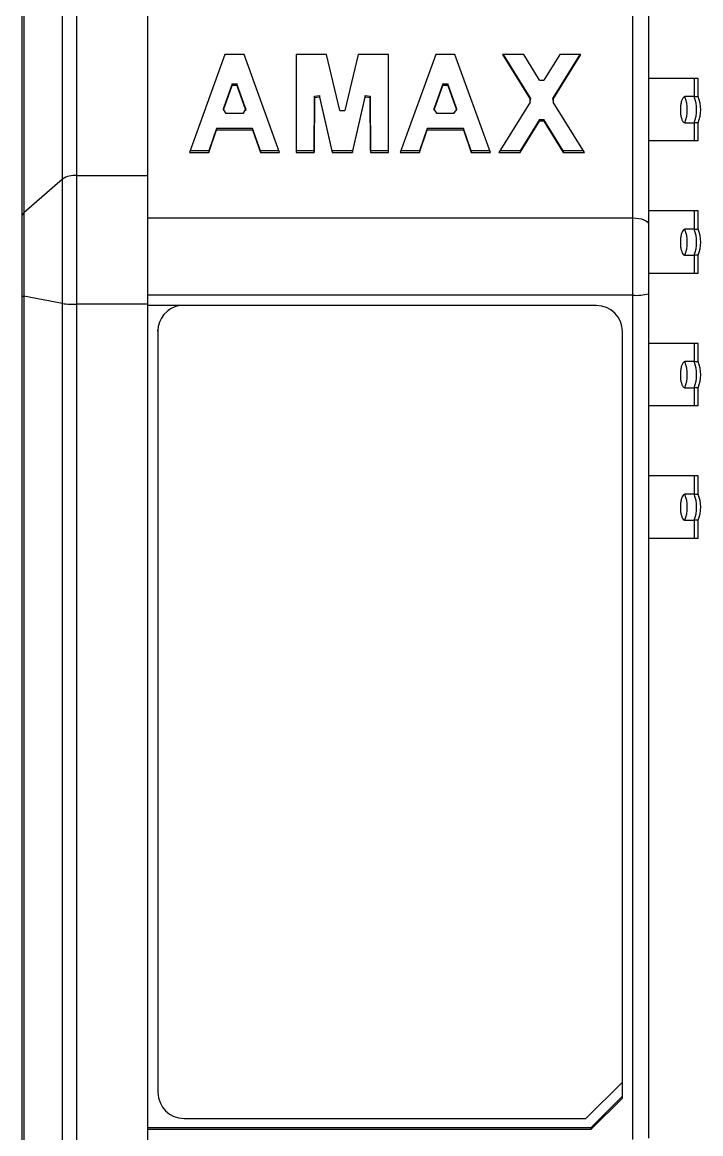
# Model space of a CAD drawing. Header units: millimetres. Extents: x 166 to 181, y 170 to 276.
# Drawn here: x 167.73 to 180.73, y 224.57 to 245.88 of the extents above; entities that cross this region are included whole.
import ezdxf

# ---------------------------------------------------------------- set-up
doc = ezdxf.new("R2010")
doc.units = ezdxf.units.MM

msp = doc.modelspace()

# ---------------------------------------------------------------- linework, layer by layer
at = {"color": 7, "linetype": 'Continuous', "lineweight": 25}
for p, q in [((170.129, 272.546), (170.129, 242.943)), ((167.729, 242.175), (167.729, 270.532)), ((167.757, 270.583), (167.757, 242.226)), ((168.77, 267.909), (168.77, 242.943)), ((168.498, 242.873), (168.498, 267.695)), ((179.429, 242.13), (179.429, 246.514)), ((179.729, 246.392), (179.729, 242.008)), ((171.611, 245.261), (170.932, 243.383)), ((171.978, 245.261), (171.611, 245.261)), ((172.66, 243.383), (171.978, 245.261)), ((173.559, 245.261), (172.974, 245.261)), ((172.974, 245.261), (172.974, 243.383)), ((173.813, 244.186), (173.559, 245.261)), ((174.164, 245.261), (173.91, 244.186)), ((174.749, 245.261), (174.164, 245.261)), ((174.749, 243.383), (174.749, 245.261)), ((175.65, 245.261), (174.97, 243.383)), ((176.016, 245.261), (175.65, 245.261)), ((176.699, 243.383), (176.016, 245.261)), ((177.336, 245.261), (176.931, 245.261)), ((176.931, 245.261), (177.461, 244.406)), ((177.461, 244.436), (176.95, 245.261)), ((177.639, 244.772), (177.336, 245.261)), ((178.026, 245.261), (177.723, 244.772)), ((177.9, 244.406), (178.43, 245.261)), ((178.411, 245.261), (177.9, 244.436)), ((178.43, 245.261), (178.026, 245.261)), ((171.749, 244.699), (171.585, 244.23)), ((171.585, 244.2), (171.749, 244.669)), ((171.749, 244.699), (171.843, 244.699)), ((171.749, 244.669), (171.749, 244.699)), ((171.843, 244.669), (171.749, 244.669)), ((172.008, 244.23), (171.843, 244.699)), ((171.843, 244.699), (171.843, 244.669)), ((171.843, 244.669), (172.008, 244.2)), ((175.787, 244.699), (175.623, 244.23)), ((175.623, 244.2), (175.787, 244.669)), ((175.787, 244.699), (175.881, 244.699)), ((175.787, 244.669), (175.787, 244.699)), ((175.881, 244.669), (175.787, 244.669)), ((176.046, 244.23), (175.881, 244.699)), ((175.881, 244.699), (175.881, 244.669)), ((175.881, 244.669), (176.046, 244.2)), ((177.639, 244.772), (177.723, 244.772)), ((180.603, 244.804), (179.729, 244.804)), ((180.679, 244.804), (180.603, 244.804)), ((180.603, 244.804), (180.603, 244.454)), ((180.679, 244.454), (180.679, 244.804)), ((173.328, 244.462), (173.32, 243.413)), ((173.32, 243.383), (173.328, 244.432)), ((173.328, 244.462), (173.426, 244.474)), ((173.328, 244.432), (173.328, 244.462)), ((173.426, 244.444), (173.328, 244.432)), ((173.426, 244.474), (173.426, 244.444)), ((173.669, 243.413), (173.426, 244.474)), ((173.426, 244.444), (173.669, 243.383)), ((174.296, 244.474), (174.054, 243.413)), ((174.054, 243.383), (174.296, 244.444)), ((174.296, 244.444), (174.296, 244.474)), ((174.296, 244.474), (174.395, 244.462)), ((174.395, 244.432), (174.296, 244.444)), ((174.395, 244.462), (174.395, 244.432)), ((174.403, 243.413), (174.395, 244.462)), ((174.395, 244.432), (174.403, 243.383)), ((177.461, 244.436), (177.469, 244.408)), ((177.461, 244.406), (177.461, 244.436)), ((177.461, 244.349), (177.461, 244.406)), ((177.469, 244.378), (177.469, 244.408)), ((177.892, 244.408), (177.9, 244.436)), ((177.892, 244.408), (177.892, 244.378)), ((177.9, 244.436), (177.9, 244.406)), ((177.9, 244.406), (177.9, 244.349)), ((180.603, 244.454), (180.424, 244.454)), ((180.603, 244.454), (180.679, 244.454)), ((171.582, 244.212), (171.585, 244.23)), ((171.582, 244.212), (171.582, 244.182)), ((171.585, 244.23), (171.585, 244.2)), ((171.585, 244.2), (171.632, 244.13)), ((171.961, 244.13), (172.008, 244.2)), ((172.008, 244.2), (172.008, 244.23)), ((172.008, 244.23), (172.011, 244.212)), ((172.011, 244.182), (172.011, 244.212)), ((173.813, 244.186), (173.91, 244.186)), ((175.62, 244.212), (175.623, 244.23)), ((175.62, 244.212), (175.62, 244.182)), ((175.623, 244.23), (175.623, 244.2)), ((175.623, 244.2), (175.67, 244.13)), ((175.999, 244.13), (176.046, 244.2)), ((176.046, 244.2), (176.046, 244.23)), ((176.046, 244.23), (176.049, 244.212)), ((176.049, 244.182), (176.049, 244.212)), ((177.461, 244.349), (176.862, 243.383)), ((178.499, 243.383), (177.9, 244.349)), ((171.961, 244.13), (171.632, 244.13)), ((175.999, 244.13), (175.67, 244.13)), ((177.639, 244.014), (177.266, 243.413)), ((177.266, 243.383), (177.639, 243.984)), ((177.639, 243.984), (177.639, 244.014)), ((177.639, 244.014), (177.723, 244.014)), ((177.723, 243.984), (177.639, 243.984)), ((177.723, 244.014), (177.723, 243.984)), ((178.095, 243.413), (177.723, 244.014)), ((177.723, 243.984), (178.095, 243.383)), ((171.452, 243.846), (171.301, 243.413)), ((171.301, 243.383), (171.452, 243.817)), ((171.452, 243.846), (171.452, 243.817)), ((172.142, 243.846), (171.452, 243.846)), ((171.452, 243.817), (172.142, 243.817)), ((172.142, 243.846), (172.142, 243.817)), ((172.294, 243.413), (172.142, 243.846)), ((172.142, 243.817), (172.294, 243.383)), ((175.49, 243.846), (175.339, 243.413)), ((175.339, 243.383), (175.49, 243.817)), ((175.49, 243.846), (175.49, 243.817)), ((176.18, 243.846), (175.49, 243.846)), ((175.49, 243.817), (176.18, 243.817)), ((176.18, 243.846), (176.18, 243.817)), ((176.332, 243.413), (176.18, 243.846)), ((176.18, 243.817), (176.332, 243.383)), ((180.424, 243.954), (180.603, 243.954)), ((180.603, 243.954), (180.603, 243.604)), ((180.679, 243.954), (180.603, 243.954)), ((180.679, 243.604), (180.679, 243.954)), ((180.603, 243.604), (179.729, 243.604)), ((180.679, 243.604), (180.603, 243.604)), ((170.932, 243.383), (171.301, 243.383)), ((171.301, 243.413), (170.943, 243.413)), ((171.301, 243.413), (171.301, 243.383)), ((172.294, 243.413), (172.294, 243.383)), ((172.65, 243.413), (172.294, 243.413)), ((172.294, 243.383), (172.66, 243.383)), ((173.32, 243.413), (172.974, 243.413)), ((172.974, 243.383), (173.32, 243.383)), ((173.32, 243.413), (173.32, 243.383)), ((173.669, 243.413), (173.669, 243.383)), ((174.054, 243.413), (173.669, 243.413)), ((173.669, 243.383), (174.054, 243.383)), ((174.054, 243.413), (174.054, 243.383)), ((174.403, 243.413), (174.403, 243.383)), ((174.749, 243.413), (174.403, 243.413)), ((174.403, 243.383), (174.749, 243.383)), ((174.97, 243.383), (175.339, 243.383)), ((175.339, 243.413), (174.981, 243.413)), ((175.339, 243.413), (175.339, 243.383)), ((176.332, 243.413), (176.332, 243.383)), ((176.688, 243.413), (176.332, 243.413)), ((176.332, 243.383), (176.699, 243.383)), ((176.862, 243.383), (177.266, 243.383)), ((177.266, 243.413), (176.881, 243.413)), ((177.266, 243.413), (177.266, 243.383)), ((178.095, 243.413), (178.095, 243.383)), ((178.48, 243.413), (178.095, 243.413)), ((178.095, 243.383), (178.499, 243.383)), ((168.77, 242.943), (168.77, 240.474)), ((168.77, 242.943), (170.129, 242.943)), ((170.129, 242.943), (170.129, 240.474)), ((168.498, 242.873), (167.757, 242.226)), ((168.498, 240.489), (168.498, 242.873)), ((180.603, 242.264), (179.729, 242.264)), ((180.679, 242.264), (180.603, 242.264)), ((180.603, 242.264), (180.603, 241.914)), ((180.679, 241.914), (180.679, 242.264)), ((167.729, 240.638), (167.729, 242.175)), ((167.757, 242.226), (167.757, 240.627)), ((170.129, 242.13), (179.429, 242.13)), ((179.429, 240.648), (179.429, 242.13)), ((179.729, 242.008), (179.729, 240.674)), ((180.603, 241.914), (180.424, 241.914)), ((180.603, 241.914), (180.679, 241.914)), ((180.424, 241.414), (180.603, 241.414)), ((180.603, 241.414), (180.603, 241.064)), ((180.679, 241.414), (180.603, 241.414)), ((180.679, 241.064), (180.679, 241.414)), ((180.603, 241.064), (179.729, 241.064)), ((180.679, 241.064), (180.603, 241.064)), ((167.729, 174.917), (167.729, 240.638)), ((168.498, 240.489), (167.757, 240.627)), ((167.757, 240.627), (167.757, 174.906)), ((179.429, 240.648), (170.129, 240.648)), ((179.429, 224.461), (179.429, 240.648)), ((179.729, 240.674), (179.729, 224.487)), ((168.498, 216.963), (168.498, 240.489)), ((170.129, 240.474), (168.77, 240.474)), ((168.77, 240.474), (168.77, 216.792)), ((170.129, 240.474), (170.129, 172.474)), ((178.729, 240.449), (170.129, 240.449)), ((170.329, 239.959), (170.329, 239.986)), ((170.329, 239.959), (170.329, 225.365)), ((179.229, 225.258), (179.229, 239.951)), ((180.603, 239.724), (179.729, 239.724)), ((180.679, 239.724), (180.603, 239.724)), ((180.603, 239.724), (180.603, 239.374)), ((180.679, 239.374), (180.679, 239.724)), ((180.603, 239.374), (180.424, 239.374)), ((180.603, 239.374), (180.679, 239.374)), ((180.424, 238.874), (180.603, 238.874)), ((180.603, 238.874), (180.603, 238.524)), ((180.679, 238.874), (180.603, 238.874)), ((180.679, 238.524), (180.679, 238.874)), ((180.603, 238.524), (179.729, 238.524)), ((180.679, 238.524), (180.603, 238.524)), ((180.603, 237.184), (179.729, 237.184)), ((180.679, 237.184), (180.603, 237.184)), ((180.603, 237.184), (180.603, 236.834)), ((180.679, 236.834), (180.679, 237.184)), ((180.603, 236.834), (180.424, 236.834)), ((180.603, 236.834), (180.679, 236.834)), ((180.424, 236.334), (180.603, 236.334)), ((180.603, 236.334), (180.603, 235.984)), ((180.679, 236.334), (180.603, 236.334)), ((180.679, 235.984), (180.679, 236.334)), ((180.603, 235.984), (179.729, 235.984)), ((180.679, 235.984), (180.603, 235.984)), ((178.529, 224.867), (179.229, 225.564)), ((178.629, 224.695), (179.229, 225.293)), ((179.229, 225.258), (178.629, 224.66)), ((170.829, 224.867), (178.529, 224.867)), ((170.129, 224.695), (178.629, 224.695)), ((170.129, 224.66), (178.629, 224.66)), ((178.629, 224.66), (178.629, 224.695))]:
    msp.add_line(p, q, dxfattribs=at)
at = {"color": 7, "linetype": 'Continuous', "lineweight": 25, "flags": 128}
msp.add_lwpolyline([(179.429, 242.13), (179.487, 242.127), (179.543, 242.121), (179.595, 242.109), (179.641, 242.094), (179.678, 242.076), (179.706, 242.054), (179.723, 242.032), (179.729, 242.008)], dxfattribs=at)
at = {"color": 7, "linetype": 'Continuous', "lineweight": 25}
for centre, radius, start, end in [((179.783, 244.204), 0.688, 338.6963, 21.3037), ((179.962, 244.204), 0.688, 338.6963, 21.3037), ((180.079, 244.204), 0.65, 337.3801, 22.6199), ((168.741, 242.496), 0.449, 86.2862, 122.7677), ((167.799, 242.17), 0.0705, 126.7984, 176.0147), ((179.783, 241.664), 0.688, 338.6963, 21.3037), ((179.962, 241.664), 0.688, 338.6963, 21.3037), ((180.079, 241.664), 0.65, 337.3801, 22.6199), ((167.756, 240.666), 0.0383, 225.3032, 271.7705), ((179.503, 241.528), 0.883, 265.1655, 284.7964), ((168.735, 242.307), 1.834, 262.5642, 271.0796), ((170.827, 239.959), 0.499, 100.6143, 179.9051), ((178.73, 239.95), 0.499, 0.1092, 90.1092), ((179.783, 239.124), 0.688, 338.6963, 21.3037), ((179.962, 239.124), 0.688, 338.6963, 21.3037), ((180.079, 239.124), 0.65, 337.3801, 22.6199), ((179.783, 236.584), 0.688, 338.6963, 21.3037), ((179.962, 236.584), 0.688, 338.6963, 21.3037), ((180.079, 236.584), 0.65, 337.3801, 22.6199), ((170.828, 225.366), 0.499, 180.1095, 270.109)]:
    msp.add_arc(centre, radius, start, end, dxfattribs=at)
for points, knots in [([(180.424, 244.454), (180.414, 244.452), (180.395, 244.446), (180.369, 244.403), (180.35, 244.34), (180.339, 244.26), (180.337, 244.175), (180.345, 244.093), (180.362, 244.023), (180.386, 243.974), (180.408, 243.956), (180.421, 243.955), (180.424, 243.954)], [0, 0, 0, 0, 0.107373, 0.214744, 0.322116, 0.429491, 0.536863, 0.644236, 0.751607, 0.858979, 0.966351, 1, 1, 1, 1]), ([(180.424, 241.914), (180.414, 241.912), (180.395, 241.906), (180.369, 241.863), (180.35, 241.8), (180.339, 241.72), (180.337, 241.635), (180.345, 241.553), (180.362, 241.483), (180.386, 241.434), (180.408, 241.416), (180.421, 241.415), (180.424, 241.414)], [0, 0, 0, 0, 0.107373, 0.214744, 0.322116, 0.429491, 0.536863, 0.644236, 0.751607, 0.858979, 0.966351, 1, 1, 1, 1]), ([(180.424, 239.374), (180.414, 239.372), (180.395, 239.366), (180.369, 239.323), (180.35, 239.26), (180.339, 239.18), (180.337, 239.095), (180.345, 239.013), (180.362, 238.943), (180.386, 238.894), (180.408, 238.876), (180.421, 238.875), (180.424, 238.874)], [0, 0, 0, 0, 0.107373, 0.214744, 0.322118, 0.42949, 0.536863, 0.644235, 0.751606, 0.858979, 0.966351, 1, 1, 1, 1]), ([(180.424, 236.834), (180.414, 236.832), (180.395, 236.826), (180.369, 236.783), (180.35, 236.72), (180.339, 236.64), (180.337, 236.555), (180.345, 236.473), (180.362, 236.403), (180.386, 236.354), (180.408, 236.336), (180.421, 236.335), (180.424, 236.334)], [0, 0, 0, 0, 0.107373, 0.214744, 0.322116, 0.42949, 0.536862, 0.644235, 0.751607, 0.85898, 0.966351, 1, 1, 1, 1])]:
    msp.add_open_spline(points, degree=3, knots=knots, dxfattribs=at)

doc.saveas('drawing.dxf')
